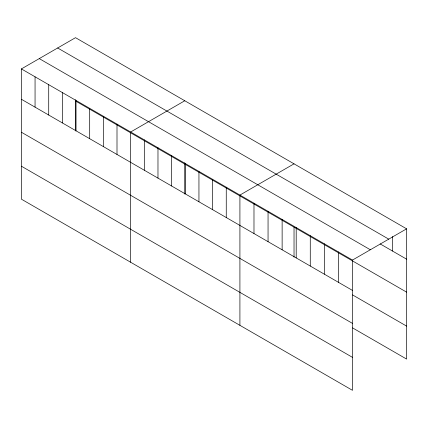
<?xml version="1.0" encoding="UTF-8"?>
<svg xmlns="http://www.w3.org/2000/svg" width="428" height="428" viewBox="0 0 428 428"><rect width="100%" height="100%" fill="white"/><g stroke="black" fill="none" stroke-linecap="round" stroke-linejoin="round"><path stroke-width="0.64" d="M21.4 68.919L352.485 260.069L352.485 390.325L21.4 199.17L21.4 68.919L75.515 37.675L406.6 228.83L406.6 359.081L352.565 327.885M184.773 100.757L130.658 132.001L130.658 262.252M294.031 163.838L239.915 195.077L239.915 325.334M352.485 260.069L406.6 228.83M57.657 47.99L388.742 239.14M380.144 243.901L406.6 259.175M39.258 58.609L370.343 249.759M75.515 100.992L406.6 292.142M21.4 99.269L352.485 290.419M352.565 294.913L406.6 326.109M21.4 132.236L352.485 323.386M21.4 166.203L352.485 357.353M392.53 236.54L392.53 251.049M338.414 251.948L338.414 282.293M324.344 243.821L324.344 274.171M310.273 235.7L310.273 266.045M296.203 227.573L296.203 257.924M294.031 227.15L294.031 257.126M282.132 219.452L282.132 249.797M268.056 211.325L268.056 241.676M253.986 203.204L253.986 233.549M226.257 187.196L226.257 217.542M212.604 179.311L212.604 209.656M198.945 171.425L198.945 201.77M185.287 163.539L185.287 193.884M184.773 162.752L184.773 194.044M171.628 155.653L171.628 186.003M157.975 147.767L157.975 178.118M144.316 139.886L144.316 170.232M116.999 124.115L116.999 154.46M103.346 116.229L103.346 146.579M89.687 108.343L89.687 138.693M76.029 100.462L76.029 130.808M75.515 99.676L75.515 130.963M62.37 92.576L62.37 122.922M48.717 84.691L48.717 115.036M35.059 76.805L35.059 107.15"/></g></svg>
